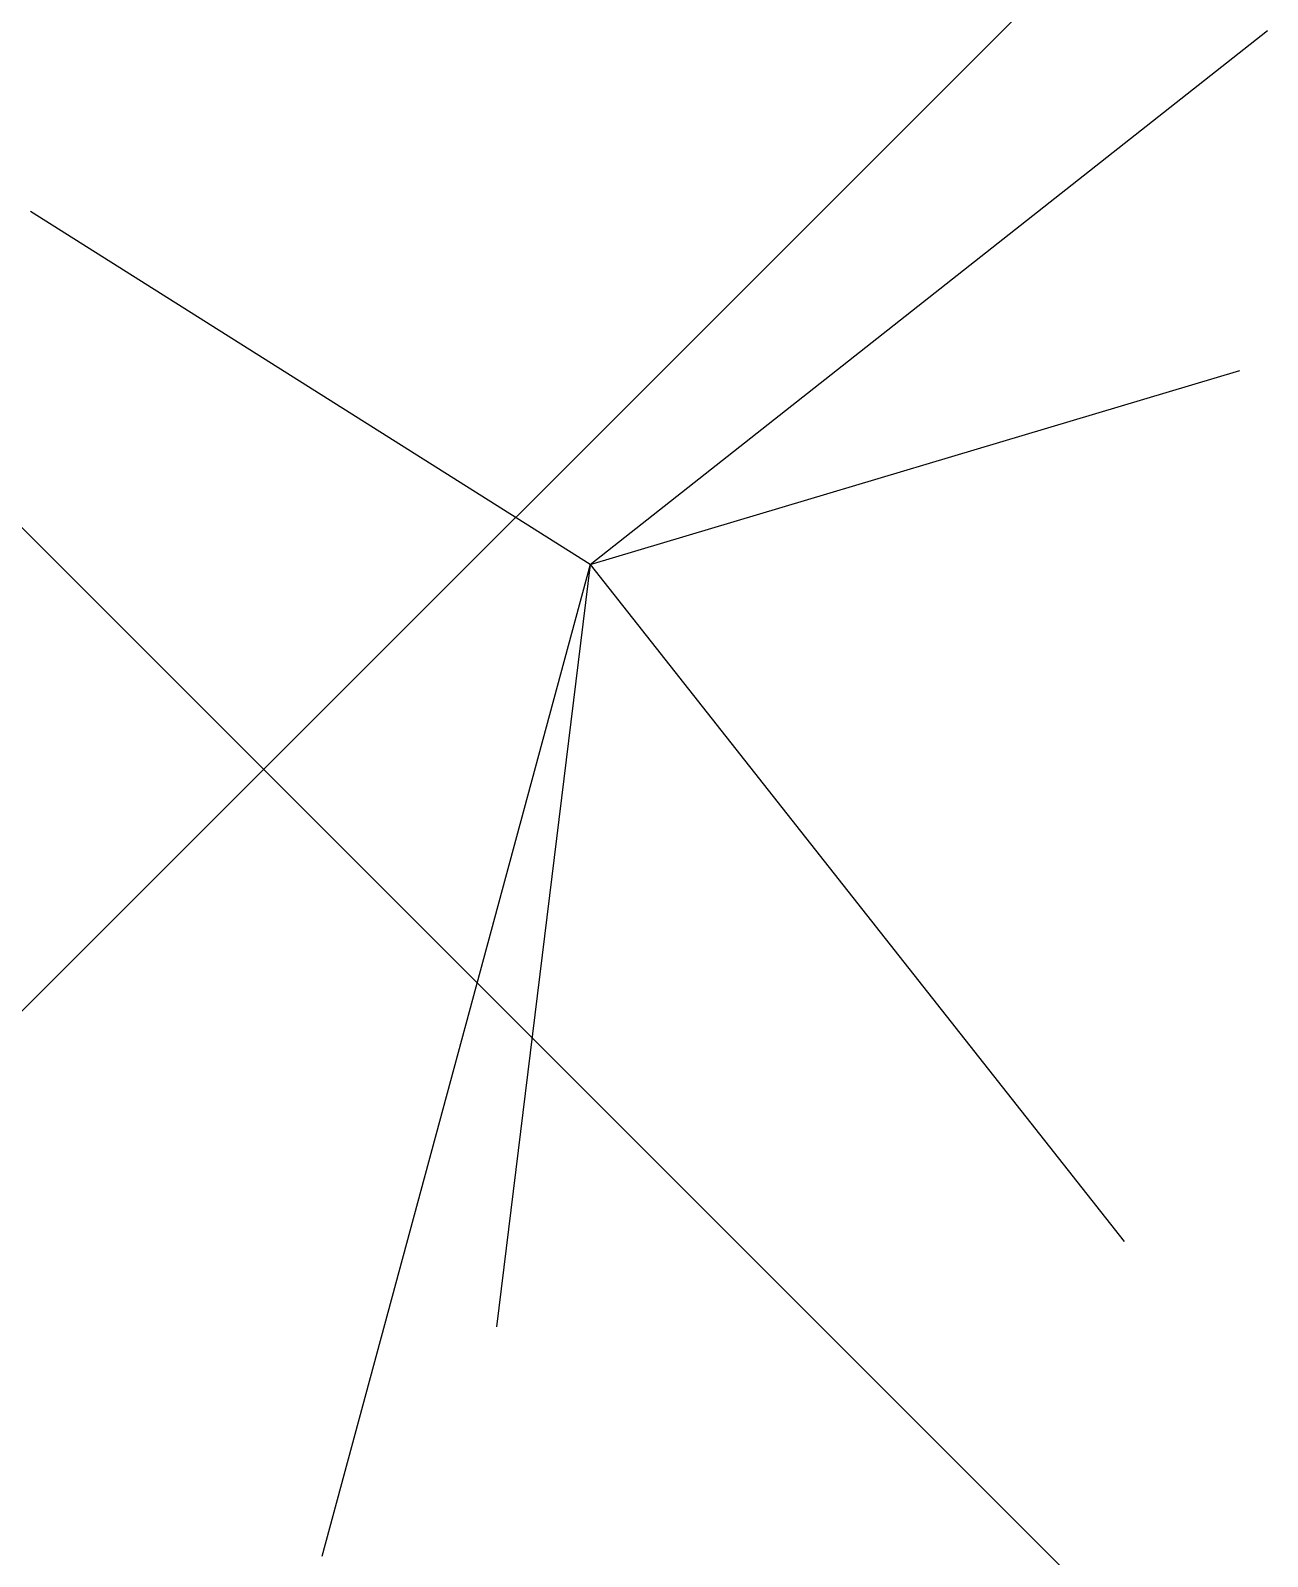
# Model space of a CAD drawing. Header units: millimetres. Extents: x -1.65 to -0.21, y 75.85 to 77.62.
import ezdxf

# ---------------------------------------------------------------- set-up
doc = ezdxf.new("R2010")
doc.units = ezdxf.units.MM
doc.header["$PDMODE"] = 3
doc.header["$PDSIZE"] = -5
for name, color, linetype in [('cs1cad', 7, 'Continuous'), ('cs2cad', 7, 'Continuous'), ('pt', 7, 'Continuous'), ('vaxis', 7, 'Continuous')]:
    doc.layers.add(name, color=color, linetype=linetype)

msp = doc.modelspace()

# ---------------------------------------------------------------- linework, layer by layer
at = {"layer": 'cs1cad', "color": 5, "transparency": 33554559}
msp.add_line((-1, 77, 0.75), (-0.215, 77.619, 0.75), dxfattribs=at)
at = {"layer": 'cs1cad', "color": 1, "transparency": 33554559}
msp.add_line((-1, 77, 0.75), (-1, 77, 1.75), dxfattribs=at)
at = {"layer": 'cs1cad', "color": 3, "transparency": 33554559}
msp.add_line((-1, 77, 0.75), (-0.381, 76.215, 0.75), dxfattribs=at)
at = {"layer": 'cs2cad', "color": 1, "extrusion": (-0.648653, 0.408979, 0.641861)}
msp.add_line((-1, 77, 0.75), (-1.6487, 77.409, 1.3919), dxfattribs=at)
at = {"layer": 'cs2cad', "color": 5, "extrusion": (-0.648653, 0.408979, 0.641861)}
msp.add_line((-1, 77, 0.75), (-0.2469, 77.2248, 1.3678), dxfattribs=at)
at = {"layer": 'cs2cad', "color": 3, "extrusion": (-0.648653, 0.408979, 0.641861)}
msp.add_line((-1, 77, 0.75), (-1.1084, 76.1159, 1.2038), dxfattribs=at)
at = {"layer": 'pt', "color": 6}
msp.add_point((-1.3785, 76.7624, 1.2978), dxfattribs=at)
at = {"layer": 'vaxis'}
msp.add_line((-1, 77, 0.75), (-1.3112, 75.8497), dxfattribs=at)

doc.saveas('drawing.dxf')
